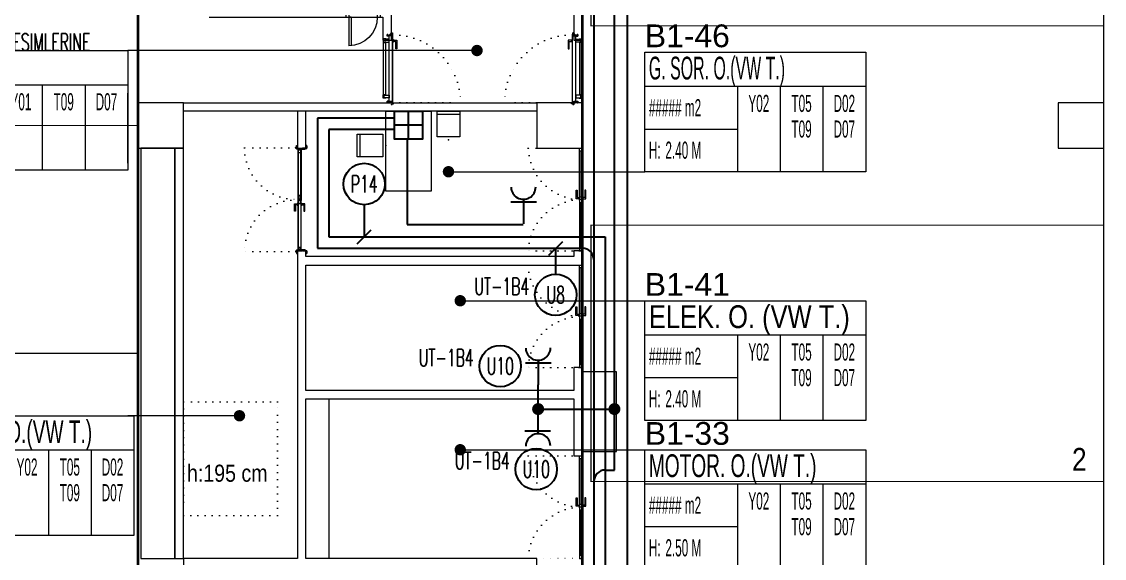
# Model space of a CAD drawing. Header units: metres. Extents: x -13194 to 152406, y -14653 to 29421.
# Drawn here: x 59456 to 61356, y 1680 to 2622 of the extents above; entities that cross this region are included whole.
import ezdxf
from ezdxf.enums import TextEntityAlignment as Align

# ---------------------------------------------------------------- set-up
doc = ezdxf.new("R2010")
doc.units = ezdxf.units.M
doc.header["$LTSCALE"] = 100
doc.header["$MEASUREMENT"] = 0
for name, pattern in [('DOT2', [0.125, 0, -0.125]), ('DOT5', [0.75, 0, -0.75]), ('HIDDEN', [0.375, 0.25, -0.125])]:
    doc.linetypes.add(name, pattern=pattern)
doc.layers.get('0').update_dxf_attribs({"color": 9, "lineweight": 9})
for name, color, linetype, lineweight in [('00', 9, 'Continuous', 9), ('01', 9, 'Continuous', 9), ('05', 9, 'Continuous', 9), ('05S', 9, 'Continuous', 9), ('06B', 9, 'Continuous', 9), ('06C', 9, 'Continuous', 9), ('06D', 9, 'Continuous', 9), ('09', 9, 'Continuous', 9), ('10', 9, 'Continuous', 9), ('14', 9, 'Continuous', 9), ('15', 9, 'Continuous', 9), ('20', 9, 'DOT2', 9), ('21', 9, 'Continuous', 9), ('21_mahal200', 9, 'Continuous', 9), ('E-DUVARA MONTE PRİZ KUTUSU', 7, 'Continuous', 30), ('E-KABLO', 7, 'Continuous', 30), ('E-LINYE', 7, 'Continuous', 30), ('E-PRİZ', 7, 'Continuous', 30)]:
    doc.layers.add(name, color=color, linetype=linetype, lineweight=lineweight)
doc.styles.add('Arial', font='arial.ttf', dxfattribs={"height": 2.5})
doc.styles.add('E-YAZI', font='txttw.shx')
doc.styles.add('MuuM_TEXT-STANDART', font='ARIALN.TTF')
doc.dimstyles.new('MuuM_DIM200', dxfattribs={"dimscale": 20, "dimtxt": 2, "dimasz": 1, "dimexe": 1, "dimexo": 1, "dimgap": 1, "dimtad": 1, "dimdec": 1, "dimrnd": 0.5, "dimdsep": 46, "dimtxsty": 'MuuM_TEXT-STANDART', "dimblk": 'ARCHTICK', "dimcen": 0, "dimdle": 0.15, "dimclrd": 256, "dimclre": 256, "dimclrt": 256, "dimadec": 0, "dimazin": 0, "dimtfac": 5, "dimtdec": 1, "dimtix": 1, "dimtmove": 2, "dimatfit": 3, "dimldrblk": 'DOT', "dimfxl": 3, "dimfxlon": 1, "dimtolj": 1, "dimlwd": -1, "dimlwe": -1, "dimarcsym": 0})

# ---------------------------------------------------------------- blocks, each defined once
blk = doc.blocks.new('10_DUVARA MONTE PRİZ KUTUSU')
at = {"layer": 'E-DUVARA MONTE PRİZ KUTUSU', "color": 4}
for p, q in [((0, 24.5), (0, -24.5)), ((24.5, 0), (-24.5, 0))]:
    blk.add_line(p, q, dxfattribs=at)
blk.add_lwpolyline([(-24.5, -24.5), (24.5, -24.5), (24.5, 24.5), (-24.5, 24.5)], close=True, dxfattribs=at)
blk = doc.blocks.new('100_PRİZ')
at = {"layer": 'E-PRİZ', "color": 4}
for p, q in [((-1.22, 2.14), (1.28, 2.14)), ((0, 2.4), (0, 0))]:
    blk.add_line(p, q, dxfattribs=at)
blk.add_arc((0, 3.6), 1.2, 180.7551, 0.7551, dxfattribs=at)
blk = doc.blocks.new('p-kolon_80x80')
blk.add_lwpolyline([(-40, -40), (40, -40), (40, 40), (-40, 40)], close=True)
blk = doc.blocks.new('1.bod.mimari.elk')
at = {"layer": '01'}
for p in [(3700, -6190), (4400, -6190), (5315, -6190)]:
    blk.add_blockref('p-kolon_80x80', p, dxfattribs=at)
blk = doc.blocks.new('prf-scr2')
at = {"linetype": 'DOT2', "ltscale": 10}
blk.add_line((0, 0.2), (0, -1.1), dxfattribs=at)
for p, q in [((-0.1, -0.2), (0.1, -0.3)), ((0.1, -0.2), (-0.1, -0.2)), ((0.1, -0.3), (-0.1, -0.3)), ((-0.1, -0.3), (0.1, -0.4)), ((0.1, -0.4), (-0.1, -0.4)), ((0.1, -0.5), (-0.1, -0.4)), ((-0.1, -0.4), (0.1, -0.4)), ((0.1, -0.6), (-0.1, -0.5)), ((-0.1, -0.5), (0.1, -0.5)), ((-0.1, -0.6), (0.1, -0.7)), ((0.1, -0.6), (-0.1, -0.6)), ((-0.1, -0.6), (0.1, -0.6)), ((-0.1, -0.7), (0.1, -0.8)), ((0.1, -0.7), (-0.1, -0.7)), ((-0.1, -0.8), (0.1, -0.8)), ((0.1, -0.8), (-0.1, -0.8)), ((0.1, -0.2), (0, -0.1)), ((0, -0.2), (0.1, -0.2))]:
    blk.add_line(p, q)
blk.add_lwpolyline([(0.2, 0), (-0.2, 0), (-0.2, 0), (-0.1, -0.1), (0.1, -0.1), (0.2, 0), (0.2, 0)], close=True)
for points in [[(0.2, 0), (-0.2, 0)], [(-0.1, -0.1), (-0.1, -0.2), (-0.1, -0.2), (-0.1, -0.2), (-0.1, -0.2), (-0.1, -0.3), (-0.1, -0.3), (-0.1, -0.3), (-0.1, -0.3), (-0.1, -0.4), (-0.1, -0.4), (-0.1, -0.4), (-0.1, -0.4), (-0.1, -0.4), (-0.1, -0.5), (-0.1, -0.5), (-0.1, -0.5), (-0.1, -0.5), (-0.1, -0.5), (-0.1, -0.5), (-0.1, -0.6), (-0.1, -0.6), (-0.1, -0.6), (-0.1, -0.6), (-0.1, -0.6), (-0.1, -0.7), (-0.1, -0.7), (-0.1, -0.7), (-0.1, -0.7), (-0.1, -0.7), (-0.1, -0.8), (-0.1, -0.8), (-0.1, -0.8), (-0.1, -0.8), (0, -0.9), (0, -0.9), (0, -0.9), (0.1, -0.8), (0.1, -0.8), (0.1, -0.7), (0.1, -0.7), (0.1, -0.7), (0.1, -0.7), (0.1, -0.7), (0.1, -0.7), (0.1, -0.6), (0.1, -0.6), (0.1, -0.6), (0.1, -0.6), (0.1, -0.6), (0.1, -0.5), (0.1, -0.5), (0.1, -0.5), (0.1, -0.5), (0.1, -0.4), (0.1, -0.4), (0.1, -0.4), (0.1, -0.4), (0.1, -0.4), (0.1, -0.3), (0.1, -0.3), (0.1, -0.3), (0.1, -0.3), (0.1, -0.3), (0.1, -0.3), (0.1, -0.2), (0.1, -0.2), (0.1, -0.2), (0.1, -0.2), (0.1, -0.2), (0.1, -0.1)]]:
    blk.add_lwpolyline(points)
blk = doc.blocks.new('gr-p-barel kilitli kapı kolu')
at = {"layer": '05S'}
h = blk.add_hatch(color=256, dxfattribs=at)
h.paths.add_polyline_path([(1.3, 0.8), (-1.3, 0.8), (-1.3, 0.7), (1.3, 0.7)])
h.paths.add_polyline_path([(2.75, 0.7), (-2.75, 0.7), (-2.75, 0), (2.75, 0)])
h.paths.add_polyline_path([(-11.7, 4.9), (-11.7, 6.7), (0.9, 6.7), (0.9, 0.8), (-0.9, 0.8), (-0.9, 4.9)])
at = {"flags": 128}
for points in [[(-0.9, 0.8), (-0.9, 4.9), (-11.7, 4.9), (-11.7, 6.7), (0.9, 6.7), (0.9, 0.8)], [(-0.8, 5), (0.8, 6.6)]]:
    blk.add_lwpolyline(points, dxfattribs=at)
blk.add_lwpolyline([(-2.75, 0), (-2.75, 0.7), (2.75, 0.7), (2.75, 0)])
blk.add_lwpolyline([(-1.3, 0.7), (1.3, 0.7), (1.3, 0.8), (-1.3, 0.8)], close=True)
blk = doc.blocks.new('p-de-02')
at = {"layer": '06C'}
blk.add_lwpolyline([(106.3, -16.6, 1), (106.3, -15.8), (104.3, -15.8), (104.3, -16.6), (106.4, -16.6)], format="xyb", dxfattribs=at)
blk.add_arc((106.3, -16.2), 0.5, 233.1301, 126.8699, dxfattribs=at)
at = {"layer": '09'}
for p, q in [((108.1, -16.7), (108.1, -16.6)), ((108.2, -16.7), (108.2, -16.6)), ((108.3, -16.6), (108.3, -16.7)), ((108.4, -16.7), (108.4, -16.6)), ((108.5, -16.6), (108.5, -16.7)), ((108.6, -16.7), (108.6, -16.6)), ((108.7, -16.6), (108.7, -16.7)), ((108.8, -16.6), (108.8, -16.7)), ((109.3, -21.9), (109.3, -21.7)), ((109.4, -21.7), (109.4, -21.9)), ((109.5, -21.9), (109.5, -21.7)), ((109.6, -21.7), (109.6, -21.9)), ((109.7, -21.9), (109.7, -21.7)), ((109.8, -21.7), (109.8, -21.9)), ((109.9, -21.9), (109.9, -21.7)), ((110, -21.9), (110, -21.7))]:
    blk.add_line(p, q, dxfattribs=at)
at = {"layer": '10'}
for points in [[(14.2, -6.8, -0.414214), (14.3, -6.7), (18.7, -6.7, -0.414214), (18.8, -6.8), (18.8, -14.1), (19, -14.1), (19, -6.8, 0.414214), (18.7, -6.5), (14.3, -6.5, 0.414214), (14, -6.8), (14, -7.7, 0.414214), (14.3, -8), (15.4, -8), (15.4, -7.8), (14.3, -7.8, -0.414214), (14.2, -7.7)], [(19, -9.7, -0.414214), (19.3, -9.4), (20.3, -9.4, -0.414214), (20.6, -9.7), (20.6, -16.1, -0.414214), (20.3, -16.4, -0.414214), (20, -16.1), (20, -15.2), (19, -15.2), (19, -24.2, -0.414214), (18.7, -24.5), (14.3, -24.5, -0.414214), (14, -24.2), (14, -23.3, -0.414214), (14.3, -23), (15.4, -23), (15.4, -23.2), (14.3, -23.2, 0.414214), (14.2, -23.3), (14.2, -24.2, 0.414214), (14.3, -24.3), (18.7, -24.3, 0.414214), (18.8, -24.2), (18.8, -15), (20.2, -15), (20.2, -16.1, 0.414214), (20.3, -16.2, 0.414214), (20.4, -16.1), (20.4, -9.7, 0.414214), (20.3, -9.6), (19.3, -9.6, 0.414214), (19.2, -9.7), (19.2, -10.6), (19, -10.6)], [(198.6, -9.7, 0.414214), (198.3, -9.4), (197.3, -9.4, 0.414214), (197, -9.7), (197, -16.1, 0.414214), (197.3, -16.4, 0.414214), (197.6, -16.1), (197.6, -15.2), (198.6, -15.2), (198.6, -24.2, 0.414214), (198.9, -24.5), (203.3, -24.5, 0.414214), (203.6, -24.2), (203.6, -23.3, 0.414214), (203.3, -23), (202.2, -23), (202.2, -23.2), (203.3, -23.2, -0.414214), (203.4, -23.3), (203.4, -24.2, -0.414214), (203.3, -24.3), (198.9, -24.3, -0.414214), (198.8, -24.2), (198.8, -15), (197.4, -15), (197.4, -16.1, -0.414214), (197.3, -16.2, -0.414214), (197.2, -16.1), (197.2, -9.7, -0.414214), (197.3, -9.6), (198.3, -9.6, -0.414214), (198.4, -9.7), (198.4, -10.6), (198.6, -10.6)], [(203.4, -6.8, 0.414214), (203.3, -6.7), (198.9, -6.7, 0.414214), (198.8, -6.8), (198.8, -14.1), (198.6, -14.1), (198.6, -6.8, -0.414214), (198.9, -6.5), (203.3, -6.5, -0.414214), (203.6, -6.8), (203.6, -7.7, -0.414214), (203.3, -8), (202.2, -8), (202.2, -7.8), (203.3, -7.8, 0.414214), (203.4, -7.7)], [(18.4, -25), (19.8, -24.4), (19.8, -21.5), (20, -21.5), (20, -24.5), (18.5, -25.2, -14.796002)], [(199.2, -25), (197.8, -24.4), (197.8, -21.5), (197.6, -21.5), (197.6, -24.5), (199.1, -25.2, 14.796002)]]:
    blk.add_lwpolyline(points, format="xyb", close=True, dxfattribs=at)
for points in [[(108.2, -20.1), (108.2, -18.1), (108.5, -18.1), (108.5, -17), (20.3, -17), (20.3, -18.1), (20.6, -18.1), (20.6, -20.1), (20.3, -20.1), (20.3, -18.3), (20, -18.3), (20, -16.7), (108.8, -16.7), (108.8, -18.3), (108.5, -18.3), (108.5, -20.1)], [(108.2, -18.1), (108.2, -20.1), (108.8, -20.1), (108.8, -21.7), (20, -21.7), (20, -20.1), (20.6, -20.1), (20.6, -18.1), (20.9, -18.1), (20.9, -20.3), (20.3, -20.3), (20.3, -21.4), (108.5, -21.4), (108.5, -20.3), (107.9, -20.3), (107.9, -18.1), (108.2, -18.1)], [(109.9, -20.1), (109.9, -18.1), (109.6, -18.1), (109.6, -17), (197.3, -17), (197.3, -18.1), (197, -18.1), (197, -20.1), (197.3, -20.1), (197.3, -18.3), (197.6, -18.3), (197.6, -16.7), (109.3, -16.7), (109.3, -18.3), (109.6, -18.3), (109.6, -20.1)], [(109.9, -18.1), (109.9, -20.1), (109.3, -20.1), (109.3, -21.7), (197.6, -21.7), (197.6, -20.1), (197, -20.1), (197, -18.1), (196.7, -18.1), (196.7, -20.3), (197.3, -20.3), (197.3, -21.4), (109.6, -21.4), (109.6, -20.3), (110.2, -20.3), (110.2, -18.1), (109.9, -18.1)]]:
    blk.add_lwpolyline(points, dxfattribs=at)
for points in [[(20.9, -17.2), (26.9, -17.2), (26.9, -21.2), (20.9, -21.2)], [(21.2, -17.5), (26.6, -17.5), (26.6, -20.9), (21.2, -20.9)], [(107.9, -17.2), (101.9, -17.2), (101.9, -21.2), (107.9, -21.2)], [(107.6, -17.5), (102.2, -17.5), (102.2, -20.9), (107.6, -20.9)], [(110, -16.1), (108.1, -16.1), (108.1, -16.6), (110.6, -16.6), (110.6, -16.6), (110.6, -16.1)], [(110.2, -17.2), (116.2, -17.2), (116.2, -21.2), (110.2, -21.2)], [(110.5, -17.5), (115.9, -17.5), (115.9, -20.9), (110.5, -20.9)], [(196.7, -17.2), (192.7, -17.2), (192.7, -21.2), (196.7, -21.2)], [(196.4, -17.5), (193, -17.5), (193, -20.9), (196.4, -20.9)], [(108.1, -22.4), (110, -22.4), (110, -21.9), (108.1, -21.9), (107.5, -21.9), (107.5, -22.4)]]:
    blk.add_lwpolyline(points, close=True, dxfattribs=at)
for centre in [(17.8, -25.5), (199.8, -25.5)]:
    blk.add_circle(centre, 0.55, dxfattribs=at)
at = {"layer": '20'}
for p, q in [((17.8, -25.5), (17.8, -116)), ((199.8, -25.5), (199.8, -116))]:
    blk.add_line(p, q, dxfattribs=at)
at = {"layer": '20', "linetype": 'HIDDEN'}
for points in [[(18.6, -24.3), (18.6, -23), (17.1, -23), (17.1, -24.3)], [(18.4, -25), (18.4, -23.2), (17.3, -23.2), (17.3, -25)], [(199, -24.3), (199, -23), (200.5, -23), (200.5, -24.3)], [(199.2, -25), (199.2, -23.2), (200.3, -23.2), (200.3, -25)]]:
    blk.add_lwpolyline(points, dxfattribs=at)
at = {"layer": '20'}
for centre, start, end in [((17.8, -25.5), 270, 2.4057), ((199.8, -25.5), 177.5943, 270)]:
    blk.add_arc(centre, 90.5, start, end, dxfattribs=at)
at = {"layer": '06B', "xscale": -1}
blk.add_blockref('gr-p-barel kilitli kapı kolu', (117.3, -16.7), dxfattribs=at)
at = {"layer": '06B', "rotation": 180}
blk.add_blockref('gr-p-barel kilitli kapı kolu', (117.3, -21.7), dxfattribs=at)
at = {"layer": '10', "xscale": -1, "rotation": 90}
for p in [(20.3, -19.2), (109.6, -19.2)]:
    blk.add_blockref('prf-scr2', p, dxfattribs=at)
at = {"layer": '10', "rotation": 270}
for p in [(108.5, -19.2), (197.3, -19.2)]:
    blk.add_blockref('prf-scr2', p, dxfattribs=at)
blk = doc.blocks.new('p-birim')
blk.add_lwpolyline([(0, 0), (1, 0), (1, 1), (0, 1)], close=True)
blk = doc.blocks.new('p-işyeri')
at = {"color": 0, "const_width": 2}
blk.add_lwpolyline([(200, 0), (200, 700), (-200, 700), (-200, 0)], close=True, dxfattribs=at)
blk = doc.blocks.new('p-dilatasyon yeri')
at = {"layer": '06D'}
blk.add_lwpolyline([(5355, 80), (5355, 6454.5)], dxfattribs=at)
blk = doc.blocks.new('*U19')
at = {"ltscale": 15}
for p, q in [((-25, 1), (-26, 0)), ((-25, -1), (-26, 0)), ((-23, 1), (-25, 1)), ((-23, 1), (-23, -2)), ((-21, -3), (-18, 3)), ((-21, -3), (-18, 3)), ((-20, -3), (-17, 3)), ((-20, -3), (-16, 3)), ((-18, -3), (-15, 3)), ((-18, -3), (-15, 3)), ((-18, 1), (-18, 2)), ((-17, -3), (-14, 3)), ((-17, -3), (-13, 3)), ((-17, 1), (-17, 2)), ((-15, -3), (-12, 3)), ((-15, -3), (-12, 3)), ((-15, 1), (-15, 2)), ((-14, -3), (-11, 3)), ((-14, -3), (-10, 3)), ((-14, 1), (-14, 2)), ((-12, -3), (-9, 3)), ((-12, -3), (-9, 3)), ((-12, 1), (-12, 2)), ((-11, -3), (-8, 3)), ((-11, -3), (-7, 3)), ((-11, 1), (-11, 2)), ((-9, -3), (-6, 3)), ((-9, -3), (-6, 3)), ((-9, 1), (-9, 2)), ((-8, -3), (-4, 3)), ((-8, -3), (-5, 3)), ((-8, 1), (-8, 2)), ((-6, -3), (-3, 3)), ((-6, -3), (-3, 3)), ((-6, 1), (-6, 2)), ((-5, -3), (-1, 3)), ((-5, -3), (-2, 3)), ((-5, 1), (-5, 2)), ((-3, 1), (-3, 2)), ((0, 4), (-2, 1)), ((-2, 1), (-2, 2)), ((0, 0), (-1, 0)), ((-25, -1), (-23, -2)), ((-9, -2), (-23, -2)), ((-21, -3), (-21, -2)), ((-20, -3), (-19, -2)), ((-20, -2), (-19, -2)), ((-19, -2), (-18, -2)), ((-18, -3), (-18, -2)), ((-17, -3), (-16, -2)), ((-17, -2), (-16, -2)), ((-16, -2), (-15, -2)), ((-15, -3), (-15, -2)), ((-14, -3), (-13, -2)), ((-14, -2), (-13, -2)), ((-13, -2), (-12, -2)), ((-12, -3), (-12, -2)), ((-11, -3), (-10, -2)), ((-11, -2), (-10, -2)), ((-10, -2), (-9, -2)), ((-9, -3), (-9, -2)), ((-8, -2), (-7, -2)), ((-8, -3), (-7, -2)), ((-7, -2), (-6, -2)), ((-6, -3), (-6, -2)), ((-5, -2), (-4, -2)), ((-5, -3), (-4, -2)), ((-4, -2), (-2, -2)), ((0, -4), (-2, -2)), ((0, 0), (-1, 0))]:
    blk.add_line(p, q, dxfattribs=at)
for p, q in [((-7, 1), (-23, 1)), ((-17, 1), (-19, 1)), ((-16, 1), (-17, 1)), ((-14, 1), (-16, 1)), ((-13, 1), (-14, 1)), ((-11, 1), (-13, 1)), ((-10, 1), (-11, 1)), ((-8, 1), (-10, 1)), ((-7, 1), (-8, 1)), ((-5, 1), (-7, 1)), ((-4, 1), (-5, 1)), ((-2, 1), (-4, 1)), ((-2, 1), (-2, 1)), ((0, 0), (0, 4)), ((-2, -2), (-2, -2)), ((0, 0), (0, -4))]:
    blk.add_line(p, q)
for centre, radius, start, end in [((-26, 4), 3.92, 274.361, 322.1025), ((-26, -4), 3.92, 37.8975, 85.639), ((-18, 3), 0.0971, 330.3204, 150.3204), ((-17, 3), 0.0971, 330.3204, 150.3204), ((-15, 3), 0.0971, 330.3204, 150.3204), ((-14, 3), 0.0971, 330.3204, 150.3204), ((-12, 3), 0.0971, 330.3204, 150.3204), ((-11, 3), 0.0971, 330.3204, 150.3204), ((-9, 3), 0.0971, 330.3204, 150.3204), ((-8, 3), 0.0971, 330.3204, 150.3204), ((-6, 3), 0.0971, 330.3204, 150.3204), ((-5, 3), 0.0971, 330.3204, 150.3204), ((-3, 3), 0.0971, 330.3204, 150.3204), ((-2, 3), 0.0971, 330.3204, 150.3204), ((-1, 0), 0.486, 90, 270), ((0, 4), 0.25, 0, 150.0864), ((-21, -3), 0.0971, 150.3204, 330.3204), ((-20, -3), 0.0971, 150.3204, 330.3204), ((-18, -3), 0.0971, 150.3204, 330.3204), ((-17, -3), 0.0971, 150.3204, 330.3204), ((-15, -3), 0.0971, 150.3204, 330.3204), ((-14, -3), 0.0971, 150.3204, 330.3204), ((-12, -3), 0.0971, 150.3204, 330.3204), ((-11, -3), 0.0971, 150.3204, 330.3204), ((-9, -3), 0.0971, 150.3204, 330.3204), ((-8, -3), 0.0971, 150.3204, 330.3204), ((-6, -3), 0.0971, 150.3204, 330.3204), ((-5, -3), 0.0971, 150.3204, 330.3204), ((0, -4), 0.25, 209.9136, 0)]:
    blk.add_arc(centre, radius, start, end, dxfattribs=at)
blk = doc.blocks.new('conta')
at = {"ltscale": 10}
for p, q in [((-2649.9, 5345.5), (-2649.8, 5345.6)), ((-2649.9, 5344.5), (-2649.8, 5344.3)), ((-2649.8, 5344.3), (-2649.7, 5344.3)), ((-2649.7, 5345.4), (-2649.3, 5345.4)), ((-2649.2, 5345.4), (-2649.1, 5345.5)), ((-2649, 5344), (-2648.8, 5343.8)), ((-2648.9, 5344.1), (-2648.7, 5343.9)), ((-2648.8, 5345.1), (-2648.6, 5345.3)), ((-2648.8, 5344.9), (-2648.6, 5345.2)), ((-2648.7, 5343.8), (-2648.7, 5343.8)), ((-2648.6, 5345.3), (-2648.6, 5345.3))]:
    blk.add_line(p, q, dxfattribs=at)
for centre, radius, start, end in [((-2649.8, 5345.5), 0.05, 140.6345, 188.9372), ((-2653, 5345), 3.19, 350.4674, 8.9372), ((-2649.9, 5344.5), 0.02, 170.4674, 213.7451), ((-2649.7, 5345.6), 0.0696, 22.2428, 159.258), ((-2650.9, 5345), 1.24, 340.3382, 16.7772), ((-2649.7, 5344.6), 0.03, 160.3382, 273.2666), ((-2649.7, 5345.4), 0.03, 90, 196.7772), ((-2649.6, 5341.5), 3.01, 80.4362, 93.2666), ((-2649.3, 5345.5), 0.05, 270, 303.0062), ((-2649.2, 5344.1), 0.231, 353.9571, 81.9004), ((-2649.1, 5345.5), 0.03, 4.7972, 123.0062), ((-2649.1, 5344.5), 0.03, 260.4362, 338.7066), ((-2651.2, 5344.8), 2.33, 7.5897, 18.7951), ((-2649, 5345.6), 0.05, 18.7951, 42.1429), ((-2650.2, 5345), 1.27, 338.7066, 23.0418), ((-2648.9, 5344.1), 0.1, 173.9571, 217.2653), ((-2648.8, 5345.1), 0.05, 187.5897, 322.7347), ((-2658.2, 5345.2), 9.36, 353.6857, 357.8537), ((-2648.8, 5344.2), 0.1, 173.6857, 217.2653), ((-2648.8, 5344.8), 0.05, 142.7347, 180.2669), ((-2648.7, 5343.8), 0.05, 217.2653, 307.2653), ((-2648.7, 5343.8), 0.05, 307.2653, 37.2653), ((-2648.6, 5345.3), 0.05, 52.7347, 142.7347), ((-2648.6, 5345.3), 0.05, 322.7347, 52.7347)]:
    blk.add_arc(centre, radius, start, end, dxfattribs=at)
for points, knots in [([(-2649, 5345.6), (-2649, 5345.6), (-2649.1, 5345.7), (-2649.2, 5345.4), (-2649.3, 5345.7), (-2649.4, 5345.5), (-2649.5, 5345.7), (-2649.6, 5345.5), (-2649.7, 5345.6), (-2649.7, 5345.6)], [0.0086373, 0.0086373, 0.0086373, 0.0086373, 0.1097304, 0.3133405, 0.4430081, 0.5658764, 0.7165186, 0.8527974, 0.9648495, 0.9648495, 0.9648495, 0.9648495]), ([(-2649.7, 5344.3), (-2649.7, 5344.3), (-2649.7, 5344.5), (-2649.6, 5344.3), (-2649.3, 5344.4), (-2649.2, 5344.4), (-2649.2, 5344.4)], [0, 0, 0, 0, 0.1008757, 0.3841126, 0.5436166, 0.6906785, 0.6906785, 0.6906785, 0.6906785])]:
    blk.add_open_spline(points, degree=3, knots=knots, dxfattribs=at)
blk = doc.blocks.new('p-yn_sackasa')
at = {"layer": '10', "linetype": 'Continuous'}
for p, q in [((-2.2, 0), (-2.2, -0.2)), ((0, 6.9), (0, 6.2)), ((0, 6.2), (0, 6.9)), ((0.1, 6.9), (0.1, 6.2)), ((0.2, 6.9), (0.2, 6.2)), ((2.7, 7.2), (0.3, 7.2)), ((2.7, 7.2), (0.3, 7.2)), ((2.7, 7), (0.3, 7)), ((0.3, 7), (2.7, 7)), ((0.3, 6.1), (0.8, 6.1)), ((0.7, 6), (0.3, 6)), ((0.3, 5.9), (0.7, 5.9)), ((0.8, 5.9), (0.3, 5.9)), ((0.7, 5.9), (0.7, 6)), ((0.7, -0.7), (0.7, 2.3)), ((0.7, -0.7), (0.7, 2.3)), ((0.8, 5.9), (0.8, 6.1)), ((0.8, -0.7), (0.8, 2.3)), ((0.8, -0.7), (0.8, 2.3)), ((0.9, 2.3), (1, 2.3)), ((0.9, 2.3), (0.9, 2.3)), ((1, 2.5), (1, 2.4)), ((1, 2.5), (1, 2.5)), ((1.1, 2.5), (1.1, 3.7)), ((1.1, 2.5), (1.1, 3.7)), ((1.3, 3.7), (1.3, 2.5)), ((1.3, 2.5), (1.3, 3.7)), ((2.5, 4), (1.4, 4)), ((1.4, 4), (2.5, 4)), ((1.4, 3.8), (2.5, 3.8)), ((2.5, 3.8), (1.4, 3.8)), ((2.5, 3.4), (2.6, 3.7)), ((2.6, 3.7), (2.5, 3.4)), ((2.7, 3.6), (2.6, 3.3)), ((2.7, 3.6), (2.6, 3.3)), ((2.8, 3.3), (2.8, 6.9)), ((2.8, 3.3), (2.8, 6.9)), ((2.9, 3.3), (2.9, 6.9)), ((2.9, 3.3), (2.9, 6.9)), ((-2.9, -1.7), (-2.9, -0.3)), ((-2.9, -0.3), (-2.9, -1.7)), ((-2.8, -0.3), (-2.8, -1.7)), ((-2.8, -0.3), (-2.8, -1.7)), ((-2.2, 0), (-2.7, 0)), ((-2.2, 0), (-2.7, 0)), ((-2.2, -0.1), (-2.7, -0.1)), ((-2.2, -0.2), (-2.7, -0.2)), ((1, -1.8), (-2.7, -1.8)), ((1, -1.9), (-2.7, -1.9)), ((-2.7, -2), (1, -2)), ((1, -2), (-2.7, -2)), ((-2.2, -0.1), (-2.2, 0)), ((0.9, -0.8), (1, -0.8)), ((0.9, -0.8), (0.9, -0.8)), ((1, -0.9), (1, -0.9)), ((1, -0.9), (1, -0.9)), ((1.1, -1), (1.1, -1.7)), ((1.1, -1), (1.1, -1.7)), ((1.3, -1), (1.3, -1.7)), ((1.3, -1), (1.3, -1.7))]:
    blk.add_line(p, q, dxfattribs=at)
for points in [[(0.1, 2.1), (0.7, 2.1), (0.7, -0.5), (0.1, -0.5)], [(0.1, 2.1), (0.4, 2.1), (0.4, -0.5), (0.1, -0.5)]]:
    blk.add_lwpolyline(points, close=True, dxfattribs=at)
for centre, radius, start, end in [((0.3, 6.9), 0.249, 90, 180), ((0.3, 6.9), 0.261, 90, 180), ((0.3, 6.2), 0.249, 181.345, 271.3502), ((0.3, 6.2), 0.261, 180, 270), ((0.3, 6.9), 0.122, 90, 180), ((0.3, 6.2), 0.122, 180, 270), ((0.3, 6.9), 0.11, 90, 180), ((0.3, 6.2), 0.11, 180, 270), ((0.9, 2.3), 0.206, 63.2169, 180), ((0.9, 2.3), 0.219, 63.2153, 180), ((0.9, 2.3), 0.0801, 63.215, 180), ((0.9, 2.3), 0.0674, 63.2144, 180), ((1, 2.5), 0.219, 243.2148, 0), ((1, 2.5), 0.0801, 243.2203, 0), ((1, 2.5), 0.206, 243.2197, 0), ((1, 2.5), 0.0674, 243.2129, 0), ((1.4, 3.7), 0.24, 90, 180), ((1.4, 3.7), 0.253, 90, 180), ((1.4, 3.7), 0.114, 90, 180), ((1.4, 3.7), 0.101, 90, 180), ((2.5, 3.7), 0.249, 342.8613, 90), ((2.5, 3.7), 0.261, 342.8602, 90), ((2.5, 3.7), 0.122, 342.8607, 90), ((2.5, 3.7), 0.11, 342.8621, 90), ((2.7, 3.3), 0.232, 162.8601, 0), ((2.7, 3.3), 0.219, 162.8613, 0), ((2.7, 3.3), 0.0927, 162.8605, 0), ((2.7, 3.3), 0.0801, 162.8624, 0), ((2.7, 6.9), 0.249, 0, 90), ((2.7, 6.9), 0.261, 0, 90), ((2.7, 6.9), 0.122, 0, 90), ((2.7, 6.9), 0.11, 0, 90), ((-2.7, -0.3), 0.24, 90, 180), ((-2.7, -0.3), 0.253, 90, 180), ((-2.7, -1.7), 0.24, 180, 270), ((-2.7, -1.7), 0.253, 180, 270), ((-2.7, -0.3), 0.114, 90, 180), ((-2.7, -0.3), 0.101, 90, 180), ((-2.7, -1.7), 0.114, 180, 270), ((-2.7, -1.7), 0.101, 180, 270), ((0.9, -0.7), 0.206, 180, 296.7851), ((0.9, -0.7), 0.219, 180, 296.785), ((0.9, -0.7), 0.0674, 180, 180.5245), ((0.9, -0.7), 0.0801, 180, 296.785), ((0.9, -0.7), 0.0674, 180, 296.7871), ((1, -1), 0.219, 0, 116.7854), ((1, -1), 0.206, 0, 116.7836), ((1, -1), 0.0801, 0, 116.7811), ((1, -1), 0.0674, 0, 116.7871), ((1, -1.7), 0.114, 270, 0), ((1, -1.7), 0.24, 270, 0), ((1, -1.7), 0.101, 270, 0), ((1, -1.7), 0.253, 270, 0)]:
    blk.add_arc(centre, radius, start, end, dxfattribs=at)
at = {"layer": '10', "xscale": 0.0842696629213483, "yscale": 0.0842696629213483, "zscale": 0.0842696629213483}
blk.add_blockref('*U19', (1, 1.3), dxfattribs=at)
at = {"layer": '14', "xscale": -0.7887640449438696, "yscale": 0.7887640449438696, "zscale": 0.7887640449438204, "rotation": 90}
blk.add_blockref('conta', (4217.8, -2086.4), dxfattribs=at)
blk = doc.blocks.new('*U406')
at = {"layer": '06D'}
for points in [[(8.5, 9.6), (7.9, 9.6), (7.9, 13.6, -0.414214), (8.2, 13.9), (13.7, 13.9, -0.414214), (14.1, 13.6), (14.1, 9.6), (13.5, 9.6)], [(111.5, 9.6), (112.1, 9.6), (112.1, 13.6, 0.414214), (111.7, 13.9), (106.2, 13.9, 0.414214), (105.9, 13.6), (105.9, 9.6), (106.5, 9.6)]]:
    blk.add_lwpolyline(points, format="xyb", dxfattribs=at)
for points in [[(8.5, 10.9), (13.5, 10.9), (13.5, 3.4), (8.5, 3.4)], [(105.9, 13.3), (14.1, 13.3), (14.1, 10.2), (105.9, 10.2)], [(111.5, 12.1), (106.5, 12.1), (106.5, 3.4), (111.5, 3.4)]]:
    blk.add_lwpolyline(points, close=True, dxfattribs=at)
for points in [[(8.8, -2.6), (8.8, -3.8), (13.2, -3.8), (13.2, -2.6), (8.8, -2.6)], [(9.9, -3.8), (9.9, -10.1), (24.9, -10.1), (24.9, -8.2), (12.1, -8.2), (12.1, -8.2), (12.1, -3.8), (9.9, -3.8)]]:
    blk.add_lwpolyline(points, dxfattribs=at)
at = {"layer": '10', "ltscale": 10}
for p, q in [((1, 0.7), (2, 1.3)), ((1, 0.7), (2, 1.3)), ((2, 0.3), (1, 0.3)), ((2, 0.3), (1, 0.3)), ((2, 0.1), (1, 0.1)), ((2, 0.1), (1, 0.1)), ((2, 1.8), (2, 1.3)), ((2.3, 1.8), (2, 1.8)), ((2, 1.8), (2, 1.3)), ((2.3, 1.8), (2, 1.8)), ((2, 1.3), (2, -0.2)), ((2, 1.3), (2, -0.2)), ((2.3, -2.2), (2.3, 3.3)), ((2.3, 1.3), (2.3, 1.8)), ((2.3, 1.3), (2.3, 1.8)), ((2.3, -0.2), (2.3, 1.3)), ((2.3, -0.2), (2.3, 1.3)), ((117.6, 3.4), (2.4, 3.4)), ((2.4, -2.3), (2.4, 3.2)), ((117.5, 3.3), (2.5, 3.3)), ((117.5, -2.3), (117.5, 3.2)), ((117.7, -2.2), (117.7, 3.3)), ((117.7, 1.8), (117.7, 0.3)), ((118, 1.8), (117.7, 1.8)), ((117.7, 0.3), (117.7, -0.2)), ((118, 0.3), (118, 1.8)), ((118, 1.5), (119, 1.5)), ((118, 1.3), (119, 1.3)), ((119, 0.9), (118, 0.3)), ((118, -0.2), (118, 0.3)), ((0.3, -2.5), (0.3, -2.3)), ((0.4, -2.2), (2.2, -2.2)), ((0.4, -2.4), (0.4, -2.4)), ((119.6, -2.6), (0.4, -2.6)), ((119.5, -2.4), (0.5, -2.4)), ((0.5, -2.4), (2.3, -2.4)), ((2, -0.2), (2.3, -0.2)), ((2, -0.2), (2.3, -0.2)), ((119.5, -2.4), (117.6, -2.4)), ((117.7, -0.2), (118, -0.2)), ((119.6, -2.2), (117.7, -2.2)), ((119.5, -2.4), (119.5, -2.4)), ((119.7, -2.5), (119.7, -2.3)), ((120.8, -2), (120.8, -2.4)), ((120.8, -2), (120.8, -2.4)), ((121.1, -2), (121.1, -2.4)), ((121.1, -2), (121.1, -2.4)), ((121.2, -2.2), (121.1, -2.2)), ((121.2, -2.2), (121.1, -2.2)), ((121.2, -2.2), (121.2, -2.3)), ((121.2, -2.2), (121.2, -2.3)), ((121.6, -2.7), (121.7, -2.6)), ((121.6, -2.7), (121.7, -2.6))]:
    blk.add_line(p, q, dxfattribs=at)
blk.add_circle((120.9, -3.3), 0.843, dxfattribs=at)
blk.add_circle((120.9, -3.3), 0.843, dxfattribs=at)
for centre, radius, start, end in [((2.4, 3.3), 0.141, 104.9271, 165.0729), ((117.5, 3.2), 0.05, 0, 90), ((117.6, 3.3), 0.1, 0, 90), ((0.4, -2.3), 0.1, 90, 180), ((0.4, -2.5), 0.1, 180, 270), ((0.5, -2.4), 0.005, 180, 270), ((0.5, -2.4), 0.005, 90, 180), ((2.2, -2.2), 0.05, 270, 0), ((2.3, -2.3), 0.1, 270, 0), ((117.6, -2.3), 0.1, 180, 270), ((117.7, -2.2), 0.05, 180, 270), ((119.5, -2.4), 0.005, 270, 360), ((119.5, -2.4), 0.005, 0, 90), ((119.6, -2.3), 0.1, 0, 90), ((119.6, -2.5), 0.1, 270, 0), ((120.4, -2.3), 0.302, 285.5524, 60.0315), ((120.4, -2.3), 0.302, 285.5524, 60.0315), ((120.4, -2.3), 0.428, 336.352, 37.621), ((120.4, -2.3), 0.428, 336.352, 37.621), ((120.9, -3.3), 1.01, 39.4092, 74.2861), ((120.9, -3.3), 1.01, 39.4092, 74.2861)]:
    blk.add_arc(centre, radius, start, end, dxfattribs=at)
at = {"layer": '20'}
blk.add_lwpolyline([(119.7, -2.4), (119.7, -121.8, -0.414214), (0.3, -2.4, 1)], format="xyb", dxfattribs=at)
blk.add_blockref('p-yn_sackasa', (0, 0))
at = {"xscale": -1}
blk.add_blockref('p-yn_sackasa', (120, 0), dxfattribs=at)
blk = doc.blocks.new('gr-p-birim')
blk.add_lwpolyline([(-0.5, -0.5), (0.5, -0.5), (0.5, 0.5), (-0.5, 0.5)], close=True)
blk = doc.blocks.new('p-al-01_a')
at = {"layer": '06B'}
for points in [[(-5, -88.6), (-11.2, -88.6), (-11.2, -73.6), (-9.4, -73.6), (-9.4, -86.4), (-9.4, -86.4), (-5, -86.4), (-5, -88.6)], [(0, -88.6), (6.2, -88.6), (6.2, -73.6), (4.4, -73.6), (4.4, -86.4), (4.4, -86.4), (0, -86.4), (0, -88.6)]]:
    blk.add_lwpolyline(points, dxfattribs=at)
at = {"layer": '06D'}
for p, q in [((-5, -86.9), (-5, -5)), ((0, -5), (0, -86.9)), ((-5, -93.1), (-5, -175)), ((0, -175), (0, -93.1))]:
    blk.add_line(p, q, dxfattribs=at)
at = {"layer": '10'}
for points in [[(-5, 0), (0, 0), (0, -5), (-5, -5)], [(-5, -85), (0, -85), (0, -90), (-5, -90)], [(-5, -95), (0, -95), (0, -90), (-5, -90)], [(-5, -180), (0, -180), (0, -175), (-5, -175)]]:
    blk.add_lwpolyline(points, close=True, dxfattribs=at)
at = {"layer": '15'}
for points in [[(-2.5, -5), (-2.5, -85)], [(-2.5, -175), (-2.5, -95)]]:
    blk.add_lwpolyline(points, dxfattribs=at)
at = {"layer": '20'}
for points in [[(-5.3, 0), (-94.9, 0)], [(-5.3, -180), (-94.9, -180)], [(-5, -180), (-94.9, -180)]]:
    blk.add_lwpolyline(points, dxfattribs=at)
for centre, start, end in [((-1.5, 3.4), 182.0745, 267.6937), ((-1.5, -183.4), 92.3063, 177.9255)]:
    blk.add_arc(centre, 93.5, start, end, dxfattribs=at)
blk = doc.blocks.new('p-sandalye')
blk.add_line((-45, 20), (-45, -20))
blk.add_lwpolyline([(-5, 20), (-50, 20), (-50, -20), (-5, -20)], close=True)
blk.add_point((0, 0.1))
blk = doc.blocks.new('p-masa_servis')
at = {"linetype": 'DOT5'}
blk.add_lwpolyline([(0, 0), (0, 0)], dxfattribs=at)
blk.add_lwpolyline([(0, 0), (0, -80), (140, -80), (140, 0)], close=True)
for p, rotation in [((60, 0), 270), ((50, -110.1), 2.073722e-10)]:
    blk.add_blockref('p-sandalye', p, dxfattribs=dict(rotation=rotation))
blk = doc.blocks.new('0_roomno2')
blk.add_lwpolyline([(19.375, -10.5), (0, -10.5), (0, 0), (19.375, 0)], close=True)
for points in [[(0, -3), (19.375, -3)], [(8.125, -3), (8.125, -10.5)], [(11.875, -3), (11.875, -10.5)], [(15.625, -3), (15.625, -10.5)], [(0, -6.75), (8.125, -6.75)]]:
    blk.add_lwpolyline(points)
at = {"style": 'MuuM_TEXT-STANDART', "width": 0.6}
blk.add_text('H:', height=1.5, dxfattribs=at).set_placement((0.35, -8.608), align=Align.MIDDLE_LEFT)
at = {"style": 'Arial'}
blk.add_attdef('ODANO', (0, 1.17), '', height=2, dxfattribs=at)
blk.add_attdef('MEKANADI', text='', height=2, dxfattribs=at).set_placement((0.35, -3), align=Align.BOTTOM_LEFT)
at = {"style": 'MuuM_TEXT-STANDART', "width": 0.6}
for tag, p in [('YER01', (10, -4.5)), ('TAVAN01', (13.75, -4.5)), ('DUVAR01', (17.5, -4.5)), ('YER02', (10, -6.75)), ('TAVAN02', (13.75, -6.75)), ('DUVAR02', (17.5, -6.75)), ('YER03', (10, -9)), ('TAVAN03', (13.75, -9)), ('DUVAR03', (17.5, -9))]:
    blk.add_attdef(tag, text='', height=1.5, dxfattribs=at).set_placement(p, align=Align.MIDDLE_CENTER)
for tag, p in [('M2', (0.35, -4.875)), ('TEMIZTAVANYUKSEKLIGI', (1.8, -8.608))]:
    blk.add_attdef(tag, text='', height=1.5, dxfattribs=at).set_placement(p, align=Align.MIDDLE_LEFT)
blk = doc.blocks.new('_ArchTick')
at = {"color": 0, "linetype": 'ByBlock', "const_width": 0.15}
blk.add_lwpolyline([(-0.5, -0.5), (0.5, 0.5)], dxfattribs=at)
blk = doc.blocks.new('_Dot')
at = {"color": 0, "linetype": 'ByBlock', "lineweight": -2}
blk.add_line((-0.5, 0), (-1, 0), dxfattribs=at)
at = {"color": 0, "linetype": 'ByBlock', "const_width": 0.5}
blk.add_lwpolyline([(-0.25, 0, 1), (0.25, 0, 1)], format="xyb", close=True, dxfattribs=at)
blk = doc.blocks.new('ttttttttttttt')
for points in [[(3983.5, -30733.6), (3983.5, -30748.6)], [(3988.5, -30733.6), (3983.5, -30733.6)], [(3988.5, -30733.6), (3988.5, -30748.6)], [(4043.5, -30733.6), (4038.5, -30733.6)], [(4038.5, -30733.6), (4038.5, -30748.6)], [(4043.5, -30733.6), (4043.5, -30748.6)], [(3988.5, -30748.6), (3983.5, -30748.6)], [(4034.5, -30748.6), (3988.5, -30748.6)], [(4034.5, -30748.6), (4034.5, -30798.6)], [(4034.5, -30748.6), (4038.5, -30748.6)], [(4043.5, -30748.6), (4038.5, -30748.6)], [(4038.5, -30748.6), (4038.5, -30798.6)]]:
    blk.add_lwpolyline(points)
blk.add_arc((4038.5, -30748.6), 50, 180, 270)
blk = doc.blocks.new('1.bod.mimari1.elk')
at = {"layer": '00'}
for points in [[(3785.2, -6000), (4090, -6000), (4090, -6040.29), (4105, -6040.29), (4105, -5950), (4090, -5950), (4090, -5985), (4020, -5985), (4020, -5600), (4090, -5600)], [(4440, -6040.29), (4440, -5950), (4425, -5950), (4425, -6040.29), (4440, -6040.29)], [(3954.87, -6230), (3954.87, -6165), (3939.87, -6165), (3939.87, -6165), (3939.87, -6230), (3954.87, -6230)]]:
    blk.add_lwpolyline(points, dxfattribs=at)
for points in [[(3740, -6150), (4360, -6150), (4360, -6165), (3740, -6165)], [(3740, -6230), (3740, -6230), (3740, -6230), (3725, -6230), (3725, -6950), (3740, -6950), (3740, -6690), (3740, -6690), (3740, -6675), (3740, -6675), (3740, -6230), (3740, -6230)], [(3939.87, -6410), (3939.87, -6950), (3740, -6950), (3740, -6965), (4360, -6965), (4360, -6950), (3954.87, -6950), (3954.87, -6670), (4425, -6670), (4425, -6770), (4440, -6770), (4439.75, -6615), (4425, -6615), (4425, -6655), (3954.87, -6655), (3954.87, -6435), (4425, -6435), (4439.75, -6435), (4439.75, -6435), (4440, -6410), (4425, -6410), (4425, -6420), (3954.87, -6420), (3954.87, -6410)]]:
    blk.add_lwpolyline(points, close=True, dxfattribs=at)
at = {"layer": '06D', "color": 89, "linetype": 'HIDDEN', "true_color": 0x2e4d23, "const_width": 2}
for points in [[(5355, -5565), (4455, -5565), (4455, -6015), (5355, -6015)], [(5355, -6365), (4455, -6365), (4455, -6815), (5355, -6815)]]:
    blk.add_lwpolyline(points, close=True, dxfattribs=at)
at = {"layer": '20', "ltscale": 2, "const_width": 5}
blk.add_lwpolyline([(4440, -7830), (3660, -7830), (3660, -4550), (4440, -4550)], close=True, dxfattribs=at)
at = {"layer": '20'}
blk.add_lwpolyline([(3740, -6874.76), (3905, -6874.76), (3905, -6675), (3740, -6675)], close=True, dxfattribs=at)
at = {"layer": '21_mahal200'}
blk.add_lwpolyline([(3642.2, -6256.06), (3642.2, -6133.11)], dxfattribs=at)
for name, p in [('p-dilatasyon yeri', (0, -8630)), ('p-al-01_a', (4440, -6230)), ('p-al-01_a', (4439.75, -6435)), ('p-al-01_a', (4440, -6770))]:
    blk.add_blockref(name, p)
at = {"xscale": -1}
blk.add_blockref('ttttttttttttt', (8068.49, 24748.79), dxfattribs=at)
at = {"layer": '05', "xscale": -1, "rotation": 90}
blk.add_blockref('p-masa_servis', (4094.88, -6165), dxfattribs=at)
at = {"layer": '05', "xscale": 60.00000000000003}
for p, yscale in [((3665, -6950), 720), ((4439.87, -6762.5), 140)]:
    blk.add_blockref('p-birim', p, dxfattribs=dict(at, yscale=yscale))
at = {"layer": '05', "xscale": -40, "yscale": 280, "rotation": 180}
blk.add_blockref('gr-p-birim', (3974.87, -6810), dxfattribs=at)
at = {"layer": '06D', "color": 89, "linetype": 'HIDDEN', "true_color": 0x2e4d23, "rotation": 90}
for p in [(3660, -5990), (3660, -6390), (3660, -6790)]:
    blk.add_blockref('p-işyeri', p, dxfattribs=at)
at = {"layer": '10', "xscale": -1, "rotation": 90}
blk.add_blockref('*U406', (4104.46, -6030.15), dxfattribs=at)
at = {"layer": '10', "rotation": 270}
for name, p in [('*U406', (4425, -6030.15)), ('p-de-02', (3962.88, -6211.2))]:
    blk.add_blockref(name, p, dxfattribs=at)
at = {"layer": '21_mahal200'}
ref = blk.add_blockref('0_roomno2', (3254.7, -6058.3), dxfattribs=dict(at, xscale=20, yscale=20, zscale=20))
ref.add_attrib('ODANO', 'B1-44', (3254.7, -6049.65), dxfattribs={"layer": '0', "height": 40, "style": 'Arial'})
ref.add_attrib('MEKANADI', 'Y.G.H.', dxfattribs={"layer": '0', "height": 40, "style": 'Arial'}).set_placement((3261.7, -6118.3), align=Align.BOTTOM_LEFT)
ref.add_attrib('M2', '#### m2', dxfattribs={"layer": '0', "height": 30, "style": 'MuuM_TEXT-STANDART', "width": 0.6}).set_placement((3261.7, -6155.8), align=Align.MIDDLE_LEFT)
ref.add_attrib('TEMIZTAVANYUKSEKLIGI', '2.90 M', dxfattribs={"layer": '0', "height": 30, "style": 'MuuM_TEXT-STANDART', "width": 0.6}).set_placement((3290.7, -6230.46), align=Align.MIDDLE_LEFT)
ref.add_attrib('YER01', 'Y01', dxfattribs={"layer": '0', "height": 30, "style": 'MuuM_TEXT-STANDART', "width": 0.6}).set_placement((3454.7, -6148.3), align=Align.MIDDLE_CENTER)
ref.add_attrib('TAVAN01', 'T09', dxfattribs={"layer": '0', "height": 30, "style": 'MuuM_TEXT-STANDART', "width": 0.6}).set_placement((3529.7, -6148.3), align=Align.MIDDLE_CENTER)
ref.add_attrib('DUVAR01', 'D07', dxfattribs={"layer": '0', "height": 30, "style": 'MuuM_TEXT-STANDART', "width": 0.6}).set_placement((3604.7, -6148.3), align=Align.MIDDLE_CENTER)
ref = blk.add_blockref('0_roomno2', (4549.65, -6061.15), dxfattribs=dict(at, xscale=20, yscale=20, zscale=20))
ref.add_attrib('ODANO', 'B1-46', (4549.65, -6052.51), dxfattribs={"layer": '0', "height": 40, "style": 'Arial'})
ref.add_attrib('MEKANADI', 'G. SOR. O.(VW T.)', dxfattribs={"layer": '0', "height": 40, "style": 'Arial', "width": 0.5}).set_placement((4556.65, -6121.15), align=Align.BOTTOM_LEFT)
ref.add_attrib('M2', '##### m2', dxfattribs={"layer": '0', "height": 30, "style": 'MuuM_TEXT-STANDART', "width": 0.6}).set_placement((4556.65, -6158.65), align=Align.MIDDLE_LEFT)
ref.add_attrib('TEMIZTAVANYUKSEKLIGI', '2.40 M', dxfattribs={"layer": '0', "height": 30, "style": 'MuuM_TEXT-STANDART', "width": 0.6}).set_placement((4585.65, -6233.31), align=Align.MIDDLE_LEFT)
ref.add_attrib('YER01', 'Y02', dxfattribs={"layer": '0', "height": 30, "style": 'MuuM_TEXT-STANDART', "width": 0.6}).set_placement((4749.65, -6151.15), align=Align.MIDDLE_CENTER)
ref.add_attrib('TAVAN01', 'T05', dxfattribs={"layer": '0', "height": 30, "style": 'MuuM_TEXT-STANDART', "width": 0.6}).set_placement((4824.65, -6151.15), align=Align.MIDDLE_CENTER)
ref.add_attrib('DUVAR01', 'D02', dxfattribs={"layer": '0', "height": 30, "style": 'MuuM_TEXT-STANDART', "width": 0.6}).set_placement((4899.65, -6151.15), align=Align.MIDDLE_CENTER)
ref.add_attrib('TAVAN02', 'T09', dxfattribs={"layer": '0', "height": 30, "style": 'MuuM_TEXT-STANDART', "width": 0.6}).set_placement((4824.65, -6196.15), align=Align.MIDDLE_CENTER)
ref.add_attrib('DUVAR02', 'D07', dxfattribs={"layer": '0', "height": 30, "style": 'MuuM_TEXT-STANDART', "width": 0.6}).set_placement((4899.65, -6196.15), align=Align.MIDDLE_CENTER)
ref = blk.add_blockref('0_roomno2', (4549.65, -6497.65), dxfattribs=dict(at, xscale=20, yscale=20, zscale=20))
ref.add_attrib('ODANO', 'B1-41', (4549.65, -6489.01), dxfattribs={"layer": '0', "height": 40, "style": 'Arial'})
ref.add_attrib('MEKANADI', 'ELEK. O. (VW T.)', dxfattribs={"layer": '0', "height": 40, "style": 'Arial', "width": 0.8}).set_placement((4556.65, -6557.65), align=Align.BOTTOM_LEFT)
ref.add_attrib('M2', '##### m2', dxfattribs={"layer": '0', "height": 30, "style": 'MuuM_TEXT-STANDART', "width": 0.6}).set_placement((4556.65, -6595.15), align=Align.MIDDLE_LEFT)
ref.add_attrib('TEMIZTAVANYUKSEKLIGI', '2.40 M', dxfattribs={"layer": '0', "height": 30, "style": 'MuuM_TEXT-STANDART', "width": 0.6}).set_placement((4585.65, -6669.81), align=Align.MIDDLE_LEFT)
ref.add_attrib('YER01', 'Y02', dxfattribs={"layer": '0', "height": 30, "style": 'MuuM_TEXT-STANDART', "width": 0.6}).set_placement((4749.65, -6587.65), align=Align.MIDDLE_CENTER)
ref.add_attrib('TAVAN01', 'T05', dxfattribs={"layer": '0', "height": 30, "style": 'MuuM_TEXT-STANDART', "width": 0.6}).set_placement((4824.65, -6587.65), align=Align.MIDDLE_CENTER)
ref.add_attrib('DUVAR01', 'D02', dxfattribs={"layer": '0', "height": 30, "style": 'MuuM_TEXT-STANDART', "width": 0.6}).set_placement((4899.65, -6587.65), align=Align.MIDDLE_CENTER)
ref.add_attrib('TAVAN02', 'T09', dxfattribs={"layer": '0', "height": 30, "style": 'MuuM_TEXT-STANDART', "width": 0.6}).set_placement((4824.65, -6632.65), align=Align.MIDDLE_CENTER)
ref.add_attrib('DUVAR02', 'D07', dxfattribs={"layer": '0', "height": 30, "style": 'MuuM_TEXT-STANDART', "width": 0.6}).set_placement((4899.65, -6632.65), align=Align.MIDDLE_CENTER)
ref = blk.add_blockref('0_roomno2', (3265.38, -6699.65), dxfattribs=dict(at, xscale=20, yscale=20, zscale=20))
ref.add_attrib('ODANO', 'B1-47', (3265.38, -6691), dxfattribs={"layer": '0', "height": 40, "style": 'Arial'})
ref.add_attrib('MEKANADI', 'GARANTİ D.(VW T.)', dxfattribs={"layer": '0', "height": 40, "style": 'Arial', "width": 0.6}).set_placement((3272.38, -6759.65), align=Align.BOTTOM_LEFT)
ref.add_attrib('M2', '##### m2', dxfattribs={"layer": '0', "height": 30, "style": 'MuuM_TEXT-STANDART', "width": 0.6}).set_placement((3272.38, -6797.15), align=Align.MIDDLE_LEFT)
ref.add_attrib('TEMIZTAVANYUKSEKLIGI', '2.90 M', dxfattribs={"layer": '0', "height": 30, "style": 'MuuM_TEXT-STANDART', "width": 0.6}).set_placement((3301.38, -6871.81), align=Align.MIDDLE_LEFT)
ref.add_attrib('YER01', 'Y02', dxfattribs={"layer": '0', "height": 30, "style": 'MuuM_TEXT-STANDART', "width": 0.6}).set_placement((3465.38, -6789.65), align=Align.MIDDLE_CENTER)
ref.add_attrib('TAVAN01', 'T05', dxfattribs={"layer": '0', "height": 30, "style": 'MuuM_TEXT-STANDART', "width": 0.6}).set_placement((3540.38, -6789.65), align=Align.MIDDLE_CENTER)
ref.add_attrib('DUVAR01', 'D02', dxfattribs={"layer": '0', "height": 30, "style": 'MuuM_TEXT-STANDART', "width": 0.6}).set_placement((3615.38, -6789.65), align=Align.MIDDLE_CENTER)
ref.add_attrib('TAVAN02', 'T09', dxfattribs={"layer": '0', "height": 30, "style": 'MuuM_TEXT-STANDART', "width": 0.6}).set_placement((3540.38, -6834.65), align=Align.MIDDLE_CENTER)
ref.add_attrib('DUVAR02', 'D07', dxfattribs={"layer": '0', "height": 30, "style": 'MuuM_TEXT-STANDART', "width": 0.6}).set_placement((3615.38, -6834.65), align=Align.MIDDLE_CENTER)
ref = blk.add_blockref('0_roomno2', (4549.65, -6759.28), dxfattribs=dict(at, xscale=20, yscale=20, zscale=20))
ref.add_attrib('ODANO', 'B1-33', (4549.65, -6750.64), dxfattribs={"layer": '0', "height": 40, "style": 'Arial'})
ref.add_attrib('MEKANADI', 'MOTOR. O.(VW T.)', dxfattribs={"layer": '0', "height": 40, "style": 'Arial', "width": 0.6}).set_placement((4556.65, -6819.28), align=Align.BOTTOM_LEFT)
ref.add_attrib('M2', '##### m2', dxfattribs={"layer": '0', "height": 30, "style": 'MuuM_TEXT-STANDART', "width": 0.6}).set_placement((4556.65, -6856.78), align=Align.MIDDLE_LEFT)
ref.add_attrib('TEMIZTAVANYUKSEKLIGI', '2.50 M', dxfattribs={"layer": '0', "height": 30, "style": 'MuuM_TEXT-STANDART', "width": 0.6}).set_placement((4585.65, -6931.44), align=Align.MIDDLE_LEFT)
ref.add_attrib('YER01', 'Y02', dxfattribs={"layer": '0', "height": 30, "style": 'MuuM_TEXT-STANDART', "width": 0.6}).set_placement((4749.65, -6849.28), align=Align.MIDDLE_CENTER)
ref.add_attrib('TAVAN01', 'T05', dxfattribs={"layer": '0', "height": 30, "style": 'MuuM_TEXT-STANDART', "width": 0.6}).set_placement((4824.65, -6849.28), align=Align.MIDDLE_CENTER)
ref.add_attrib('DUVAR01', 'D02', dxfattribs={"layer": '0', "height": 30, "style": 'MuuM_TEXT-STANDART', "width": 0.6}).set_placement((4899.65, -6849.28), align=Align.MIDDLE_CENTER)
ref.add_attrib('TAVAN02', 'T09', dxfattribs={"layer": '0', "height": 30, "style": 'MuuM_TEXT-STANDART', "width": 0.6}).set_placement((4824.65, -6894.28), align=Align.MIDDLE_CENTER)
ref.add_attrib('DUVAR02', 'D07', dxfattribs={"layer": '0', "height": 30, "style": 'MuuM_TEXT-STANDART', "width": 0.6}).set_placement((4899.65, -6894.28), align=Align.MIDDLE_CENTER)
at = {"layer": '21', "style": 'MuuM_TEXT-STANDART'}
blk.add_text('2', height=40, dxfattribs=at).set_placement((5324.81, -6808.11), align=Align.BOTTOM_RIGHT)
blk.add_text('h:195 cm', height=30, dxfattribs=at).set_placement((3746.05, -6815.47))
at = {"layer": '21_mahal200'}
for points in [[(4255.02, -6058.3), (3642.2, -6058.3)], [(4204.98, -6271.15), (4549.65, -6271.15)], [(4225.66, -6497.65), (4549.65, -6497.65)], [(3838.2, -6699.65), (3642.2, -6699.65)], [(4225.66, -6759.28), (4549.65, -6759.28)]]:
    blk.add_leader(points, dimstyle='MuuM_DIM200', override={"dimasz": 1, "dimfxl": 10}, dxfattribs=at)

msp = doc.modelspace()

# ---------------------------------------------------------------- linework, layer by layer
at = {"layer": 'E-KABLO', "color": 4}
for p, q in [((60460, 3320), (60460, 1124.5)), ((60496.2, 1835), (60496.2, 2997.7)), ((60110.4, 2452.8), (59974.9, 2452.8)), ((59974.9, 2452.8), (59974.9, 2224.5)), ((59974.9, 2224.5), (60440, 2224.5)), ((60362.3, 1942.1), (60362.3, 1984.6)), ((60362.3, 1942.1), (60496.2, 1942.1)), ((60480, 1835), (60496.2, 1835))]:
    msp.add_line(p, q, dxfattribs=at)
at = {"layer": 'E-KABLO', "color": 6}
for p, q in [((60519.3, 735.3), (60519.3, 3266.3)), ((60110.4, 2432.8), (59994.9, 2432.8)), ((59994.9, 2432.8), (59994.9, 2244.5)), ((60132.4, 2414.5), (60132.4, 2266.4)), ((60132.4, 2266.4), (60336.3, 2266.4)), ((59994.9, 2244.5), (60480, 2244.5)), ((60480, 2244.5), (60480, 780))]:
    msp.add_line(p, q, dxfattribs=at)
at = {"layer": 'E-KABLO', "color": 4, "const_width": 10.5}
for points in [[(60362.3, 1936.9, 1), (60362.3, 1947.4, 1)], [(60496.2, 1936.9, 1), (60496.2, 1947.4, 1)]]:
    msp.add_lwpolyline(points, format="xyb", close=True, dxfattribs=at)
at = {"layer": 'E-KABLO', "color": 4}
for centre, start, end in [((60440, 2204.5), 0, 90), ((60480, 1815), 90, 180)]:
    msp.add_arc(centre, 20, start, end, dxfattribs=at)
at = {"layer": 'E-LINYE', "color": 7, "linetype": 'Continuous'}
for p, q in [((60057.1, 2300.9), (60057.1, 2244.5)), ((60045, 2232.4), (60069.3, 2256.6)), ((60381.1, 2212.4), (60405.4, 2236.6)), ((60393.2, 2179.2), (60393.2, 2224.5))]:
    msp.add_line(p, q, dxfattribs=at)
for centre in [(60057.1, 2337.3), (60393.2, 2142.8), (60295.8, 2017.6), (60359, 1836.6)]:
    msp.add_circle(centre, 36.4, dxfattribs=at)

# ---------------------------------------------------------------- block references
at = {"layer": '06D'}
for name in ['1.bod.mimari.elk', '1.bod.mimari1.elk']:
    msp.add_blockref(name, (56000, 8630), dxfattribs=at)
at = {"layer": 'E-DUVARA MONTE PRİZ KUTUSU', "color": 3, "xscale": -1, "rotation": 180}
msp.add_blockref('10_DUVARA MONTE PRİZ KUTUSU', (60134.9, 2440.5), dxfattribs=at)
at = {"layer": 'E-PRİZ', "xscale": 18, "yscale": 18, "zscale": 18}
for p in [(60336.4, 2267.2), (60362.3, 1984.6)]:
    msp.add_blockref('100_PRİZ', p, dxfattribs=at)
at = {"layer": 'E-PRİZ', "xscale": 18, "yscale": 18, "zscale": 18, "rotation": 180}
msp.add_blockref('100_PRİZ', (60362.3, 1942.1), dxfattribs=at)

# ---------------------------------------------------------------- texts
at = {"layer": 'E-LINYE', "color": 30, "linetype": 'Continuous', "style": 'E-YAZI', "width": 0.6}
msp.add_text('ISYERLERI TEZGAH YERLESIMLERINE', height=30, dxfattribs=at).set_placement((59364.1, 2586.5), align=Align.MIDDLE_CENTER)
at = {"layer": 'E-LINYE', "color": 3, "linetype": 'Continuous', "style": 'E-YAZI', "width": 0.6}
for s, p in [('P14', (60057.1, 2337.3)), ('UT-1B4', (60298.5, 2157.5)), ('U8', (60393.2, 2142.8)), ('UT-1B4', (60201.1, 2032.3)), ('U10', (60295.8, 2017.6)), ('UT-1B4', (60264.3, 1851.4)), ('U10', (60359, 1836.6))]:
    msp.add_text(s, height=30, dxfattribs=at).set_placement(p, align=Align.MIDDLE_CENTER)

doc.saveas('drawing.dxf')
